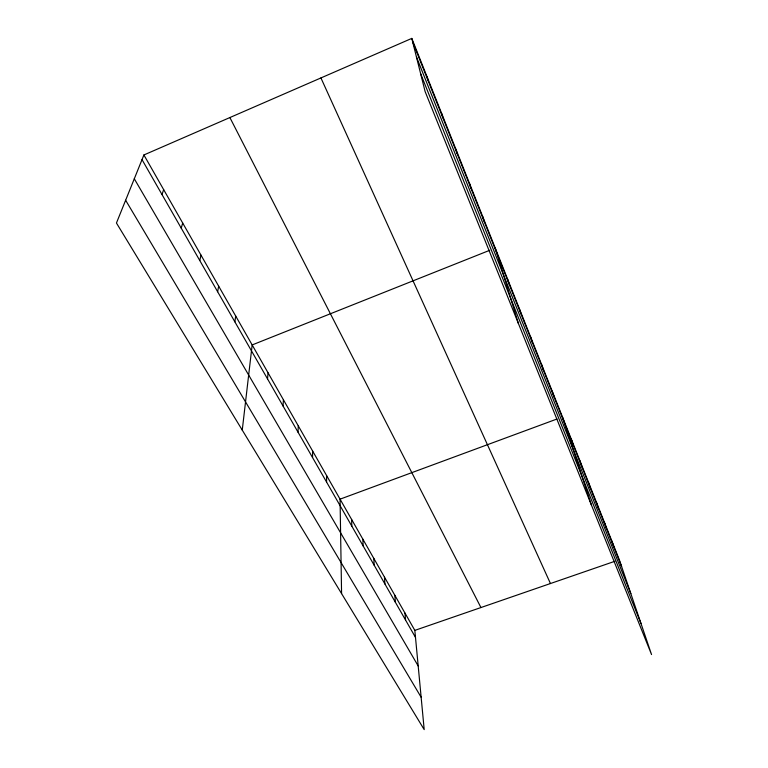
<?xml version="1.0" encoding="UTF-8"?>
<svg xmlns="http://www.w3.org/2000/svg" width="768" height="768" viewBox="0 0 768 768"><rect width="100%" height="100%" fill="white"/><g stroke="black" fill="none" stroke-linecap="round" stroke-linejoin="round"><path stroke-width="1.15" d="M326.573 482.054L326.573 475.498M312.528 457.536L312.653 451.075M298.032 432.192L298.282 425.856M283.037 405.994L283.421 399.782M267.523 378.902L268.061 372.826M242.256 430.109L252.163 344.938L489.734 250.291M234.854 321.821L235.709 316.061M217.632 291.734L218.669 286.147M199.776 260.534L201.005 255.149M181.248 228.163L182.678 222.998M162.01 194.554L163.661 189.619M143.904 154.963L116.448 223.018L424.195 729.6L414.835 630.384L143.904 154.963L411.792 38.4L619.306 559.738L651.552 654.566L425.088 91.469L411.792 38.4M557.002 419.002L340.061 499.162L341.578 593.606M414.835 630.384L614.909 561.264M125.635 200.246L421.142 697.248M134.294 178.771L418.195 665.971M142.022 159.629L415.507 637.43M229.882 117.552L480.941 607.546M320.928 77.933L550.454 583.526M420.624 73.642L641.011 623.568M412.694 42.019L621.59 566.458M416.429 56.89L630.845 593.674M611.827 540.96L614.083 547.622M604.157 521.674L606.384 528.269M596.275 501.869L598.464 508.397M588.173 481.517L590.323 487.968M579.85 460.608L581.962 466.963M571.286 439.094L573.36 445.363M562.483 416.976L591.379 504.941M552.202 391.152L554.17 397.19M541.574 364.454L543.485 370.358M530.592 336.854L532.426 342.614M519.216 308.285L520.992 313.891M507.446 278.717L509.136 284.141M495.254 248.093L518.429 323.558M482.621 216.336L484.128 221.347M469.507 183.398L470.918 188.189M455.904 149.213L457.2 153.744M441.763 113.712L442.944 117.955M427.075 76.8L428.122 80.746M404.976 613.075L405.571 620.083M394.858 595.315L395.386 602.285M384.47 577.094L384.922 584.006M373.814 558.384L374.179 565.238M362.861 539.174L363.149 545.971M351.619 519.437L351.811 526.166"/></g></svg>
